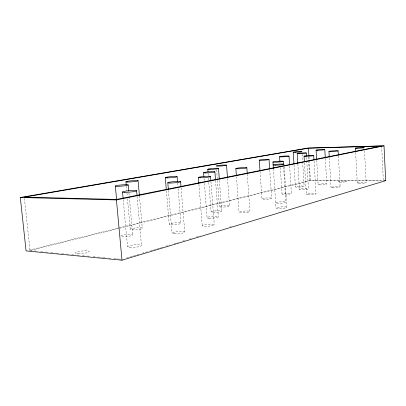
<?xml version="1.0" encoding="UTF-8"?>
<svg xmlns="http://www.w3.org/2000/svg" width="406" height="406" viewBox="0 0 406 406"><rect width="100%" height="100%" fill="white"/><g stroke="black" fill="none" stroke-linecap="round" stroke-linejoin="round"><path stroke-width="0.3" stroke-dasharray="2.03 1.52" d="M126.88 257.866L139.613 254.044M142.039 253.314L148.104 251.497M150.524 250.766L163.258 246.944M165.684 246.219L169.926 244.945M174.174 243.671L178.417 242.397M182.659 241.123L185.085 240.393M189.333 239.119L191.754 238.393M196.605 236.937L200.244 235.845M229.953 226.924L231.166 226.563M29.151 250.147L309.829 180.523L384.436 180.665M24.416 198.397L30.014 250.522L119.181 228.329M119.795 228.177L310.428 180.731L381.447 180.878M30.014 250.522L31.901 250.7M34.424 250.944L36.946 251.182M40.727 251.547L42.615 251.725M45.766 252.03L47.659 252.207M50.811 252.512L53.333 252.75M56.485 253.055L58.373 253.232M61.524 253.537L64.046 253.775M66.569 254.019L69.086 254.257M71.608 254.501L74.131 254.74M77.282 255.039L79.804 255.283M82.322 255.521L84.844 255.765M87.366 256.003L90.518 256.308M93.04 256.546L95.557 256.79M98.079 257.028L102.49 257.455M103.124 257.511L106.276 257.815M108.793 258.054L111.315 258.297M113.837 258.536L118.247 258.957M118.877 259.018L122.028 259.322M126.322 186.176L126.718 190.561M126.946 193.063L127.225 196.194M127.454 198.696L130.235 229.37M123.226 199.554L127.54 246.812M137.106 196.408L141.471 245.407M128.946 193.053L129.225 196.174M129.281 196.803L132.721 234.912M139.42 195.733L142.298 228.202M168.444 190.343L172.042 233.267M166.409 190.891L169.221 224.295M177.63 182.928L177.889 186.075M178.097 188.587L180.939 223.163M181.127 187.948L184.73 232.014M198.95 184.405L202.213 225.782M208.146 173.682L208.293 175.57M208.486 178.082L208.633 179.97M208.826 182.487L211.105 212.033M204.02 178.386L204.218 180.893M204.411 183.395L207.096 217.829M219.418 180.289L221.732 211.029M216.631 169.754L217.251 177.914M217.443 180.426L219.438 206.781M215.556 180.528L218.311 216.753M210.932 181.462L214.251 224.609M227.533 178.412L229.578 206.015A5.121 0.7 -4.3 0 1 221.458 207.101A5.121 0.7 -4.3 0 1 222.468 205.817A5.121 0.7 -4.3 0 1 229.578 206.015M236.449 176.625L239.032 212.191M247.29 174.072L249.949 211.572A5.496 0.807 -4.1 0 1 241.352 212.774A5.496 0.807 -4.1 0 1 242.159 211.318A5.496 0.807 -4.1 0 1 249.949 211.572M260.038 171.398L261.931 198.915M269.706 169.535L271.639 198.346A4.872 0.634 -3.8 0 1 264.128 199.341A4.872 0.634 -3.8 0 1 264.58 198.214A4.872 0.634 -3.8 0 1 271.639 198.346M280.292 167.47L282.028 194.048M273.39 168.693L276.009 207.994M289.651 166.079L291.401 193.495A4.694 0.589 -3.6 0 1 284.266 194.428A4.694 0.589 -3.6 0 1 284.474 193.398A4.694 0.589 -3.6 0 1 291.401 193.495M284.19 166.764L286.819 207.38A5.42 0.782 -3.7 0 1 278.557 208.537A5.42 0.782 -3.7 0 1 278.856 207.161A5.42 0.782 -3.7 0 1 286.819 207.38M283.606 167.018L285.89 202.29A5.146 0.705 -3.7 0 1 278.049 203.36A5.146 0.705 -3.7 0 1 278.343 202.117A5.146 0.705 -3.7 0 1 285.89 202.29M297.821 163.633L299.435 189.475M294.02 164.77L295.411 186.846M308.986 156.939L309.179 160.065M309.215 160.695L310.428 180.731M308.387 156.807L308.58 159.928M308.616 160.553L309.829 180.523M306.545 157.381L306.738 160.532M306.774 161.167L308.469 188.942A4.527 0.543 -3.5 0 1 301.688 189.82A4.527 0.543 -3.5 0 1 301.699 188.876A4.527 0.543 -3.5 0 1 308.469 188.942M304.475 163.05L306.398 194.372M302.14 154.113L302.572 161.06M302.607 161.69L304.13 186.324A4.37 0.502 -3.6 0 1 297.562 187.156A4.37 0.502 -3.6 0 1 297.618 186.278A4.37 0.502 -3.6 0 1 304.13 186.324M316.68 160.172L318.126 184.593M314.077 161.182L316.025 193.809M329.312 157.751L331.022 187.486M325.318 158.37L326.81 184.07M338.386 155.818L340.126 186.943M355.641 152.539L357.27 183.213M364.502 150.712L366.151 182.685M381.65 146.013L383.35 180.878M120.856 235.551A6.405 1.051 -5.8 0 1 130.483 234.338A6.405 1.051 -5.8 0 1 130.412 235.957A6.405 1.051 -5.8 0 1 120.81 236.612M339.66 182.167A4.299 0.477 -3.2 0 0 346.724 181.523A4.299 0.477 -3.2 0 0 341.197 181.269A4.299 0.477 -3.2 0 0 339.66 182.167M78.175 253.836A7.242 1.289 -6.6 0 0 89.269 251.573A7.242 1.289 -6.6 0 0 78.815 251.527A7.242 1.289 -6.6 0 0 78.175 253.836M307.844 194.733A4.821 0.614 -3.4 0 0 315.873 193.982A4.821 0.614 -3.4 0 0 309.925 193.581A4.821 0.614 -3.4 0 0 307.844 194.733M171.266 224.762A5.897 0.913 -5 0 0 180.858 223.407A5.897 0.913 -5 0 0 173.129 223.036A5.897 0.913 -5 0 0 171.266 224.762M174.281 233.826A6.384 1.076 -5.1 0 0 184.649 232.303A6.384 1.076 -5.1 0 0 176.24 231.821A6.384 1.076 -5.1 0 0 174.281 233.826M332.494 187.785A4.562 0.543 -3.2 0 0 340.025 187.09A4.562 0.543 -3.2 0 0 334.204 186.775A4.562 0.543 -3.2 0 0 332.494 187.785M319.476 184.867A4.349 0.497 -3.3 0 0 326.688 184.207A4.349 0.497 -3.3 0 0 321.242 183.928A4.349 0.497 -3.3 0 0 319.476 184.867M209.268 218.24A5.669 0.858 -4.5 0 0 218.311 216.977A5.669 0.858 -4.5 0 0 210.541 216.667A5.669 0.858 -4.5 0 0 209.268 218.24M213.186 212.399A5.374 0.771 -4.4 0 0 221.742 211.232A5.374 0.771 -4.4 0 0 214.348 210.983A5.374 0.771 -4.4 0 0 213.186 212.399M204.522 226.274A6.08 0.985 -4.6 0 0 214.241 224.868A6.08 0.985 -4.6 0 0 205.949 224.467A6.08 0.985 -4.6 0 0 204.522 226.274M129.687 247.508A6.998 1.259 -5.8 0 0 141.273 245.757A6.998 1.259 -5.8 0 0 132.559 245.097A6.998 1.259 -5.8 0 0 129.687 247.508M132.097 229.877A6.06 0.944 -5.5 0 0 142.13 228.466A6.06 0.944 -5.5 0 0 134.574 228.04A6.06 0.944 -5.5 0 0 132.097 229.877M358.823 183.487A4.461 0.507 -3 0 0 366.095 182.822A4.461 0.507 -3 0 0 360.218 182.548A4.461 0.507 -3 0 0 358.823 183.487"/><path stroke-width="0.61" d="M122.003 260.185L385.7 180.665L384.01 145.815L307.86 148.073L20.3 197.489L26.07 250.913L122.003 260.185L116.436 199.935L20.3 197.489M116.436 199.935L384.01 145.815M308.453 148.17L24.279 197.143L116.497 199.432L381.65 146.013L308.453 148.17L308.91 155.686M384.436 180.665L385.7 180.665M115.345 186.049L116.618 199.828M125.921 181.797L126.205 184.928M122.536 191.992L123.109 198.295M136.604 190.749L137.05 195.778M128.21 184.933A6.455 0.604 -5 0 1 118.577 186.303A6.455 0.604 -5 0 1 118.547 185.253A6.455 0.604 -5 0 1 128.21 184.933L128.773 191.18M138.096 180.751L139.365 195.108M167.81 182.771L168.388 189.714M165.298 177.661L166.303 189.632M177.112 176.646L177.529 181.675M180.614 181.655L181.025 186.689M198.407 177.508L198.854 183.152M207.806 169.282L207.999 171.799M203.584 172.753L203.873 176.508M218.514 168.373L219.321 179.036M214.891 171.789L215.51 179.904M210.552 176.458L210.841 180.208M226.553 165.237A5.156 0.401 -4.2 0 1 218.367 166.115A5.156 0.401 -4.2 0 1 219.423 165.343A5.156 0.401 -4.2 0 1 226.553 165.237L227.436 177.158M235.861 168.51L236.358 175.377M246.848 167.82A5.537 0.467 -4.1 0 1 238.175 168.779A5.537 0.467 -4.1 0 1 239.027 167.911A5.537 0.467 -4.1 0 1 246.848 167.82L247.249 173.443M259.267 160.142L259.997 170.774M269.031 159.517A4.902 0.365 -4 0 1 261.459 160.324A4.902 0.365 -4 0 1 261.946 159.654A4.902 0.365 -4 0 1 269.031 159.517L269.665 168.911M279.587 156.716L279.876 161.146M272.913 162.009L273.329 168.297M289.011 156.112A4.725 0.335 -3.8 0 1 281.825 156.868A4.725 0.335 -3.8 0 1 282.058 156.269A4.725 0.335 -3.8 0 1 289.011 156.112L289.569 164.831M283.236 161.349A5.176 0.406 -3.9 0 1 275.324 162.212A5.176 0.406 -3.9 0 1 275.659 161.486A5.176 0.406 -3.9 0 1 283.236 161.349L283.439 164.501M297.187 153.549L297.781 163.004M293.223 152.154L293.939 163.506M306.276 152.96A4.552 0.31 -3.8 0 1 299.445 153.676A4.552 0.31 -3.8 0 1 299.476 153.133A4.552 0.31 -3.8 0 1 306.276 152.96L306.469 156.117M304.053 156.153L304.398 161.796M316.081 150.159L316.639 159.548M313.736 155.534L314 159.928M328.951 151.428L329.276 157.122M324.805 149.591L325.282 157.741M338.112 150.834L338.355 155.194M355.407 148.16L355.61 151.915M305.49 156.315A4.852 0.35 -3.7 0 0 313.579 155.635A4.852 0.35 -3.7 0 0 307.611 155.589A4.852 0.35 -3.7 0 0 305.49 156.315M167.333 177.869A5.938 0.528 -4.6 0 0 177.021 176.788A5.938 0.528 -4.6 0 0 169.266 176.813A5.938 0.528 -4.6 0 0 167.333 177.869M170.043 183.025A6.44 0.619 -4.6 0 0 180.523 181.822A6.44 0.619 -4.6 0 0 172.078 181.802A6.44 0.619 -4.6 0 0 170.043 183.025M330.428 151.555A4.593 0.31 -3.6 0 0 338 150.92A4.593 0.31 -3.6 0 0 332.164 150.92A4.593 0.31 -3.6 0 0 330.428 151.555M317.426 150.276A4.37 0.284 -3.7 0 0 324.683 149.672A4.37 0.284 -3.7 0 0 319.223 149.682A4.37 0.284 -3.7 0 0 317.426 150.276M205.756 172.926A5.709 0.492 -4.3 0 0 214.886 171.916A5.709 0.492 -4.3 0 0 207.085 171.977A5.709 0.492 -4.3 0 0 205.756 172.926M209.887 169.429A5.41 0.442 -4.3 0 0 218.519 168.49A5.41 0.442 -4.3 0 0 211.1 168.576A5.41 0.442 -4.3 0 0 209.887 169.429M200.716 177.721A6.126 0.568 -4.4 0 0 210.531 176.605A6.126 0.568 -4.4 0 0 202.208 176.63A6.126 0.568 -4.4 0 0 200.716 177.721M356.965 148.266A4.486 0.294 -3.5 0 0 364.278 147.657A4.486 0.294 -3.5 0 0 358.386 147.682A4.486 0.294 -3.5 0 0 356.965 148.266M295.375 152.27A4.39 0.289 -3.8 0 0 301.983 151.585A4.39 0.289 -3.8 0 0 295.451 151.763A4.39 0.289 -3.8 0 0 295.375 152.27M275.689 165.186A5.461 0.452 -3.8 0 0 284.027 164.263A5.461 0.452 -3.8 0 0 276.029 164.384A5.461 0.452 -3.8 0 0 275.689 165.186M127.778 182.03A6.11 0.543 -4.9 0 0 137.913 180.909A6.11 0.543 -4.9 0 0 130.336 180.893A6.11 0.543 -4.9 0 0 127.778 182.03M124.672 192.332A7.064 0.726 -5.1 0 0 136.391 190.957A7.064 0.726 -5.1 0 0 127.651 190.845A7.064 0.726 -5.1 0 0 124.672 192.332"/></g></svg>
